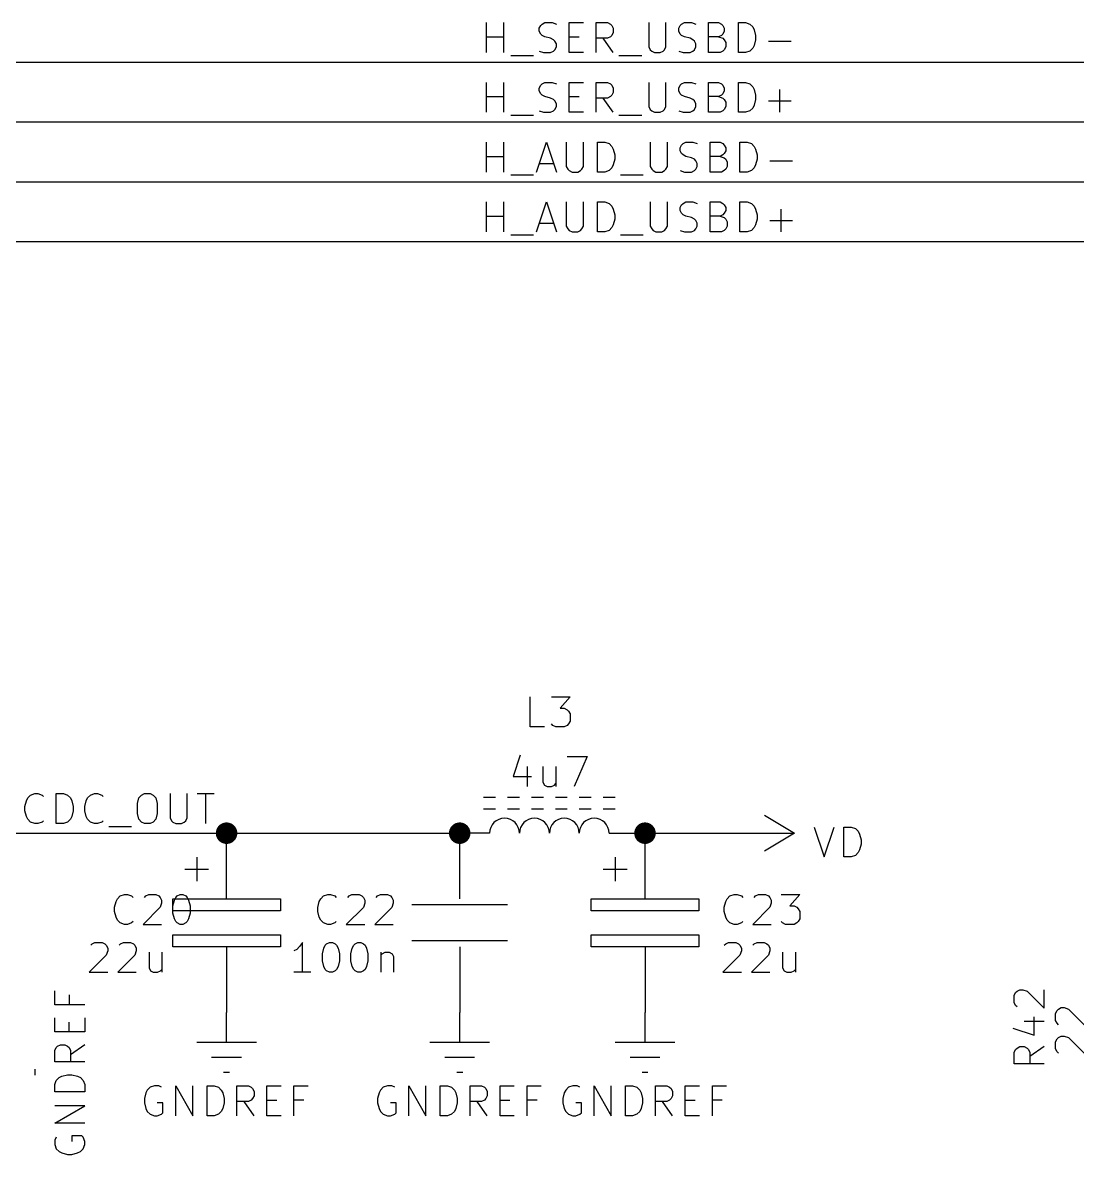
# Model space of a CAD drawing. Extents: x 0.4 to 16.1, y -11.3 to -0.4.
# Drawn here: x 6.569 to 8.333, y -5.827 to -3.934 of the extents above; entities that cross this region are included whole.
import ezdxf

# ---------------------------------------------------------------- set-up
doc = ezdxf.new("R2010")
doc.units = 0
doc.header["$MEASUREMENT"] = 0
for name, color, linetype in [('BLACK', 7, 'CONTINUOUS'), ('CYAN2', 4, 'CONTINUOUS'), ('GREEN2', 3, 'CONTINUOUS'), ('RED2', 1, 'CONTINUOUS')]:
    doc.layers.add(name, color=color, linetype=linetype)

msp = doc.modelspace()

# ---------------------------------------------------------------- linework, layer by layer
at = {"layer": 'BLACK', "linetype": 'CONTINUOUS'}
for p, q in [((7.34503, -3.98387), (7.34503, -3.93387)), ((7.3736, -3.98387), (7.3736, -3.93387)), ((7.4355, -3.93863), (7.43789, -3.93625)), ((7.43789, -3.93625), (7.44265, -3.93387)), ((7.44265, -3.93387), (7.45455, -3.93387)), ((7.45455, -3.93387), (7.4617, -3.93625)), ((7.48313, -3.98387), (7.48313, -3.93387)), ((7.48313, -3.93387), (7.50693, -3.93387)), ((7.52836, -3.98387), (7.52836, -3.93387)), ((7.52836, -3.93387), (7.54741, -3.93387)), ((7.54741, -3.93387), (7.55217, -3.93625)), ((7.55217, -3.93625), (7.55455, -3.93863)), ((7.61646, -3.93387), (7.61646, -3.97434)), ((7.64503, -3.97434), (7.64503, -3.93387)), ((7.66884, -3.93863), (7.67122, -3.93625)), ((7.67122, -3.93625), (7.67598, -3.93387)), ((7.67598, -3.93387), (7.68789, -3.93387)), ((7.68789, -3.93387), (7.69503, -3.93625)), ((7.71646, -3.98387), (7.71646, -3.93387)), ((7.71646, -3.93387), (7.73313, -3.93387)), ((7.73313, -3.93387), (7.73789, -3.93625)), ((7.73789, -3.93625), (7.74027, -3.93863)), ((7.76646, -3.98387), (7.76646, -3.93387)), ((7.76646, -3.93387), (7.77836, -3.93387)), ((7.77836, -3.93387), (7.7855, -3.93625)), ((7.7855, -3.93625), (7.79027, -3.94101)), ((7.43313, -3.94339), (7.4355, -3.93863)), ((7.43313, -3.94815), (7.43313, -3.94339)), ((7.4355, -3.95291), (7.43313, -3.94815)), ((7.43789, -3.9553), (7.4355, -3.95291)), ((7.44265, -3.95767), (7.43789, -3.9553)), ((7.55455, -3.9553), (7.55217, -3.95767)), ((7.55455, -3.93863), (7.55693, -3.94339)), ((7.55693, -3.95053), (7.55455, -3.9553)), ((7.55693, -3.94339), (7.55693, -3.95053)), ((7.66646, -3.94339), (7.66884, -3.93863)), ((7.66646, -3.94815), (7.66646, -3.94339)), ((7.66884, -3.95291), (7.66646, -3.94815)), ((7.67122, -3.9553), (7.66884, -3.95291)), ((7.67598, -3.95767), (7.67122, -3.9553)), ((7.73789, -3.9553), (7.73313, -3.95767)), ((7.74027, -3.95291), (7.73789, -3.9553)), ((7.74027, -3.93863), (7.74265, -3.94339)), ((7.74265, -3.94815), (7.74027, -3.95291)), ((7.74265, -3.94339), (7.74265, -3.94815)), ((7.79027, -3.94101), (7.79265, -3.94577)), ((7.79265, -3.94577), (7.79503, -3.9553)), ((7.79503, -3.9553), (7.79503, -3.96244)), ((7.34503, -3.95767), (7.3736, -3.95767)), ((7.45217, -3.96006), (7.44265, -3.95767)), ((7.45693, -3.96244), (7.45217, -3.96006)), ((7.45931, -3.96482), (7.45693, -3.96244)), ((7.4617, -3.96958), (7.45931, -3.96482)), ((7.45931, -3.9791), (7.4617, -3.97434)), ((7.4617, -3.97434), (7.4617, -3.96958)), ((7.48313, -3.95767), (7.49979, -3.95767)), ((7.54741, -3.96006), (7.52836, -3.96006)), ((7.55693, -3.98387), (7.54027, -3.96006)), ((7.55217, -3.95767), (7.54741, -3.96006)), ((7.61646, -3.97434), (7.61884, -3.9791)), ((7.64265, -3.9791), (7.64503, -3.97434)), ((7.6855, -3.96006), (7.67598, -3.95767)), ((7.69027, -3.96244), (7.6855, -3.96006)), ((7.69265, -3.96482), (7.69027, -3.96244)), ((7.69503, -3.96958), (7.69265, -3.96482)), ((7.69265, -3.9791), (7.69503, -3.97434)), ((7.69503, -3.97434), (7.69503, -3.96958)), ((7.73313, -3.95767), (7.71646, -3.95767)), ((7.73313, -3.95767), (7.74027, -3.96006)), ((7.74027, -3.96006), (7.74265, -3.96244)), ((7.74265, -3.96244), (7.74503, -3.9672)), ((7.74503, -3.97434), (7.74265, -3.9791)), ((7.74503, -3.9672), (7.74503, -3.97434)), ((7.79265, -3.97196), (7.79027, -3.97672)), ((7.79503, -3.96244), (7.79265, -3.97196)), ((7.81646, -3.96482), (7.85455, -3.96482)), ((7.3855, -3.98863), (7.4236, -3.98863)), ((7.43313, -3.98148), (7.44027, -3.98387)), ((7.44027, -3.98387), (7.45217, -3.98387)), ((7.45217, -3.98387), (7.45693, -3.98148)), ((7.45693, -3.98148), (7.45931, -3.9791)), ((7.50693, -3.98387), (7.48313, -3.98387)), ((7.56646, -3.98863), (7.60455, -3.98863)), ((7.61884, -3.9791), (7.62122, -3.98148)), ((7.62122, -3.98148), (7.62598, -3.98387)), ((7.62598, -3.98387), (7.6355, -3.98387)), ((7.6355, -3.98387), (7.64027, -3.98148)), ((7.64027, -3.98148), (7.64265, -3.9791)), ((7.66646, -3.98148), (7.6736, -3.98387)), ((7.6736, -3.98387), (7.6855, -3.98387)), ((7.6855, -3.98387), (7.69027, -3.98148)), ((7.69027, -3.98148), (7.69265, -3.9791)), ((7.7355, -3.98387), (7.71646, -3.98387)), ((7.74027, -3.98148), (7.7355, -3.98387)), ((7.74265, -3.9791), (7.74027, -3.98148)), ((7.77836, -3.98387), (7.76646, -3.98387)), ((7.7855, -3.98148), (7.77836, -3.98387)), ((7.79027, -3.97672), (7.7855, -3.98148)), ((7.34503, -4.08387), (7.34503, -4.03387)), ((7.3736, -4.08387), (7.3736, -4.03387)), ((7.43313, -4.04339), (7.4355, -4.03863)), ((7.43313, -4.04815), (7.43313, -4.04339)), ((7.4355, -4.05291), (7.43313, -4.04815)), ((7.4355, -4.03863), (7.43789, -4.03625)), ((7.43789, -4.03625), (7.44265, -4.03387)), ((7.44265, -4.03387), (7.45455, -4.03387)), ((7.45455, -4.03387), (7.4617, -4.03625)), ((7.48313, -4.08387), (7.48313, -4.03387)), ((7.48313, -4.03387), (7.50693, -4.03387)), ((7.52836, -4.08387), (7.52836, -4.03387)), ((7.52836, -4.03387), (7.54741, -4.03387)), ((7.54741, -4.03387), (7.55217, -4.03625)), ((7.55217, -4.03625), (7.55455, -4.03863)), ((7.55455, -4.03863), (7.55693, -4.04339)), ((7.55693, -4.05053), (7.55455, -4.0553)), ((7.55693, -4.04339), (7.55693, -4.05053)), ((7.61646, -4.03387), (7.61646, -4.07434)), ((7.64503, -4.07434), (7.64503, -4.03387)), ((7.66646, -4.04339), (7.66884, -4.03863)), ((7.66646, -4.04815), (7.66646, -4.04339)), ((7.66884, -4.05291), (7.66646, -4.04815)), ((7.66884, -4.03863), (7.67122, -4.03625)), ((7.67122, -4.03625), (7.67598, -4.03387)), ((7.67598, -4.03387), (7.68789, -4.03387)), ((7.68789, -4.03387), (7.69503, -4.03625)), ((7.71646, -4.08387), (7.71646, -4.03387)), ((7.71646, -4.03387), (7.73313, -4.03387)), ((7.73313, -4.03387), (7.73789, -4.03625)), ((7.73789, -4.03625), (7.74027, -4.03863)), ((7.74027, -4.03863), (7.74265, -4.04339)), ((7.74265, -4.04815), (7.74027, -4.05291)), ((7.74265, -4.04339), (7.74265, -4.04815)), ((7.76646, -4.08387), (7.76646, -4.03387)), ((7.76646, -4.03387), (7.77836, -4.03387)), ((7.77836, -4.03387), (7.7855, -4.03625)), ((7.7855, -4.03625), (7.79027, -4.04101)), ((7.79027, -4.04101), (7.79265, -4.04577)), ((7.79265, -4.04577), (7.79503, -4.0553)), ((7.8355, -4.08387), (7.8355, -4.04577)), ((7.34503, -4.05767), (7.3736, -4.05767)), ((7.43789, -4.0553), (7.4355, -4.05291)), ((7.44265, -4.05767), (7.43789, -4.0553)), ((7.45217, -4.06006), (7.44265, -4.05767)), ((7.45693, -4.06244), (7.45217, -4.06006)), ((7.45931, -4.06482), (7.45693, -4.06244)), ((7.4617, -4.06958), (7.45931, -4.06482)), ((7.4617, -4.07434), (7.4617, -4.06958)), ((7.48313, -4.05767), (7.49979, -4.05767)), ((7.54741, -4.06006), (7.52836, -4.06006)), ((7.55693, -4.08387), (7.54027, -4.06006)), ((7.55217, -4.05767), (7.54741, -4.06006)), ((7.55455, -4.0553), (7.55217, -4.05767)), ((7.67122, -4.0553), (7.66884, -4.05291)), ((7.67598, -4.05767), (7.67122, -4.0553)), ((7.6855, -4.06006), (7.67598, -4.05767)), ((7.69027, -4.06244), (7.6855, -4.06006)), ((7.69265, -4.06482), (7.69027, -4.06244)), ((7.69503, -4.06958), (7.69265, -4.06482)), ((7.69503, -4.07434), (7.69503, -4.06958)), ((7.73313, -4.05767), (7.71646, -4.05767)), ((7.73789, -4.0553), (7.73313, -4.05767)), ((7.73313, -4.05767), (7.74027, -4.06006)), ((7.74027, -4.05291), (7.73789, -4.0553)), ((7.74027, -4.06006), (7.74265, -4.06244)), ((7.74265, -4.06244), (7.74503, -4.0672)), ((7.74503, -4.0672), (7.74503, -4.07434)), ((7.79503, -4.06244), (7.79265, -4.07196)), ((7.79503, -4.0553), (7.79503, -4.06244)), ((7.81646, -4.06482), (7.85455, -4.06482)), ((7.3855, -4.08863), (7.4236, -4.08863)), ((7.43313, -4.08148), (7.44027, -4.08387)), ((7.44027, -4.08387), (7.45217, -4.08387)), ((7.45217, -4.08387), (7.45693, -4.08148)), ((7.45693, -4.08148), (7.45931, -4.0791)), ((7.45931, -4.0791), (7.4617, -4.07434)), ((7.50693, -4.08387), (7.48313, -4.08387)), ((7.56646, -4.08863), (7.60455, -4.08863)), ((7.61646, -4.07434), (7.61884, -4.0791)), ((7.61884, -4.0791), (7.62122, -4.08148)), ((7.62122, -4.08148), (7.62598, -4.08387)), ((7.62598, -4.08387), (7.6355, -4.08387)), ((7.6355, -4.08387), (7.64027, -4.08148)), ((7.64027, -4.08148), (7.64265, -4.0791)), ((7.64265, -4.0791), (7.64503, -4.07434)), ((7.66646, -4.08148), (7.6736, -4.08387)), ((7.6736, -4.08387), (7.6855, -4.08387)), ((7.6855, -4.08387), (7.69027, -4.08148)), ((7.69027, -4.08148), (7.69265, -4.0791)), ((7.69265, -4.0791), (7.69503, -4.07434)), ((7.7355, -4.08387), (7.71646, -4.08387)), ((7.74027, -4.08148), (7.7355, -4.08387)), ((7.74265, -4.0791), (7.74027, -4.08148)), ((7.74503, -4.07434), (7.74265, -4.0791)), ((7.77836, -4.08387), (7.76646, -4.08387)), ((7.7855, -4.08148), (7.77836, -4.08387)), ((7.79027, -4.07672), (7.7855, -4.08148)), ((7.79265, -4.07196), (7.79027, -4.07672)), ((7.34503, -4.18387), (7.34503, -4.13387)), ((7.3736, -4.18387), (7.3736, -4.13387)), ((7.42836, -4.18387), (7.44503, -4.13387)), ((7.44503, -4.13387), (7.4617, -4.18387)), ((7.47836, -4.13387), (7.47836, -4.17434)), ((7.50693, -4.17434), (7.50693, -4.13387)), ((7.53074, -4.18387), (7.53074, -4.13387)), ((7.53074, -4.13387), (7.54265, -4.13387)), ((7.54265, -4.13387), (7.54979, -4.13625)), ((7.54979, -4.13625), (7.55455, -4.14101)), ((7.55455, -4.14101), (7.55693, -4.14577)), ((7.55693, -4.14577), (7.55931, -4.1553)), ((7.61884, -4.13387), (7.61884, -4.17434)), ((7.64741, -4.17434), (7.64741, -4.13387)), ((7.66884, -4.14339), (7.67122, -4.13863)), ((7.66884, -4.14815), (7.66884, -4.14339)), ((7.67122, -4.13863), (7.6736, -4.13625)), ((7.6736, -4.13625), (7.67836, -4.13387)), ((7.67836, -4.13387), (7.69027, -4.13387)), ((7.69027, -4.13387), (7.69741, -4.13625)), ((7.71884, -4.18387), (7.71884, -4.13387)), ((7.71884, -4.13387), (7.7355, -4.13387)), ((7.7355, -4.13387), (7.74027, -4.13625)), ((7.74027, -4.13625), (7.74265, -4.13863)), ((7.74265, -4.13863), (7.74503, -4.14339)), ((7.74503, -4.14339), (7.74503, -4.14815)), ((7.76884, -4.18387), (7.76884, -4.13387)), ((7.76884, -4.13387), (7.78074, -4.13387)), ((7.78074, -4.13387), (7.78789, -4.13625)), ((7.78789, -4.13625), (7.79265, -4.14101)), ((7.79265, -4.14101), (7.79503, -4.14577)), ((7.79503, -4.14577), (7.79741, -4.1553)), ((7.34503, -4.15767), (7.3736, -4.15767)), ((7.55931, -4.16244), (7.55693, -4.17196)), ((7.55931, -4.1553), (7.55931, -4.16244)), ((7.67122, -4.15291), (7.66884, -4.14815)), ((7.6736, -4.1553), (7.67122, -4.15291)), ((7.67836, -4.15767), (7.6736, -4.1553)), ((7.68789, -4.16006), (7.67836, -4.15767)), ((7.69265, -4.16244), (7.68789, -4.16006)), ((7.69503, -4.16482), (7.69265, -4.16244)), ((7.69741, -4.16958), (7.69503, -4.16482)), ((7.7355, -4.15767), (7.71884, -4.15767)), ((7.74027, -4.1553), (7.7355, -4.15767)), ((7.7355, -4.15767), (7.74265, -4.16006)), ((7.74265, -4.15291), (7.74027, -4.1553)), ((7.74503, -4.14815), (7.74265, -4.15291)), ((7.74265, -4.16006), (7.74503, -4.16244)), ((7.74503, -4.16244), (7.74741, -4.1672)), ((7.79741, -4.16244), (7.79503, -4.17196)), ((7.79741, -4.1553), (7.79741, -4.16244)), ((7.81884, -4.16482), (7.85693, -4.16482)), ((7.43313, -4.16958), (7.45693, -4.16958)), ((7.47836, -4.17434), (7.48074, -4.1791)), ((7.48074, -4.1791), (7.48313, -4.18148)), ((7.48313, -4.18148), (7.48789, -4.18387)), ((7.48789, -4.18387), (7.49741, -4.18387)), ((7.49741, -4.18387), (7.50217, -4.18148)), ((7.50217, -4.18148), (7.50455, -4.1791)), ((7.50455, -4.1791), (7.50693, -4.17434)), ((7.54265, -4.18387), (7.53074, -4.18387)), ((7.54979, -4.18148), (7.54265, -4.18387)), ((7.55455, -4.17672), (7.54979, -4.18148)), ((7.55693, -4.17196), (7.55455, -4.17672)), ((7.61884, -4.17434), (7.62122, -4.1791)), ((7.62122, -4.1791), (7.6236, -4.18148)), ((7.6236, -4.18148), (7.62836, -4.18387)), ((7.62836, -4.18387), (7.63789, -4.18387)), ((7.63789, -4.18387), (7.64265, -4.18148)), ((7.64265, -4.18148), (7.64503, -4.1791)), ((7.64503, -4.1791), (7.64741, -4.17434)), ((7.66884, -4.18148), (7.67598, -4.18387)), ((7.67598, -4.18387), (7.68789, -4.18387)), ((7.68789, -4.18387), (7.69265, -4.18148)), ((7.69265, -4.18148), (7.69503, -4.1791)), ((7.69503, -4.1791), (7.69741, -4.17434)), ((7.69741, -4.17434), (7.69741, -4.16958)), ((7.73789, -4.18387), (7.71884, -4.18387)), ((7.74265, -4.18148), (7.73789, -4.18387)), ((7.74503, -4.1791), (7.74265, -4.18148)), ((7.74741, -4.17434), (7.74503, -4.1791)), ((7.74741, -4.1672), (7.74741, -4.17434)), ((7.78074, -4.18387), (7.76884, -4.18387)), ((7.78789, -4.18148), (7.78074, -4.18387)), ((7.79265, -4.17672), (7.78789, -4.18148)), ((7.79503, -4.17196), (7.79265, -4.17672)), ((7.3855, -4.18863), (7.4236, -4.18863)), ((7.56884, -4.18863), (7.60693, -4.18863)), ((7.34503, -4.28387), (7.34503, -4.23387)), ((7.3736, -4.28387), (7.3736, -4.23387)), ((7.42836, -4.28387), (7.44503, -4.23387)), ((7.44503, -4.23387), (7.4617, -4.28387)), ((7.47836, -4.23387), (7.47836, -4.27434)), ((7.50693, -4.27434), (7.50693, -4.23387)), ((7.53074, -4.28387), (7.53074, -4.23387)), ((7.53074, -4.23387), (7.54265, -4.23387)), ((7.54265, -4.23387), (7.54979, -4.23625)), ((7.54979, -4.23625), (7.55455, -4.24101)), ((7.55455, -4.24101), (7.55693, -4.24577)), ((7.61884, -4.23387), (7.61884, -4.27434)), ((7.64741, -4.27434), (7.64741, -4.23387)), ((7.66884, -4.24339), (7.67122, -4.23863)), ((7.67122, -4.23863), (7.6736, -4.23625)), ((7.6736, -4.23625), (7.67836, -4.23387)), ((7.67836, -4.23387), (7.69027, -4.23387)), ((7.69027, -4.23387), (7.69741, -4.23625)), ((7.71884, -4.28387), (7.71884, -4.23387)), ((7.71884, -4.23387), (7.7355, -4.23387)), ((7.7355, -4.23387), (7.74027, -4.23625)), ((7.74027, -4.23625), (7.74265, -4.23863)), ((7.74265, -4.23863), (7.74503, -4.24339)), ((7.76884, -4.28387), (7.76884, -4.23387)), ((7.76884, -4.23387), (7.78074, -4.23387)), ((7.78074, -4.23387), (7.78789, -4.23625)), ((7.78789, -4.23625), (7.79265, -4.24101)), ((7.79265, -4.24101), (7.79503, -4.24577)), ((7.34503, -4.25767), (7.3736, -4.25767)), ((7.55693, -4.24577), (7.55931, -4.2553)), ((7.55931, -4.2553), (7.55931, -4.26244)), ((7.66884, -4.24815), (7.66884, -4.24339)), ((7.67122, -4.25291), (7.66884, -4.24815)), ((7.6736, -4.2553), (7.67122, -4.25291)), ((7.67836, -4.25767), (7.6736, -4.2553)), ((7.68789, -4.26006), (7.67836, -4.25767)), ((7.69265, -4.26244), (7.68789, -4.26006)), ((7.7355, -4.25767), (7.71884, -4.25767)), ((7.74027, -4.2553), (7.7355, -4.25767)), ((7.7355, -4.25767), (7.74265, -4.26006)), ((7.74265, -4.25291), (7.74027, -4.2553)), ((7.74503, -4.24815), (7.74265, -4.25291)), ((7.74265, -4.26006), (7.74503, -4.26244)), ((7.74503, -4.24339), (7.74503, -4.24815)), ((7.79503, -4.24577), (7.79741, -4.2553)), ((7.79741, -4.2553), (7.79741, -4.26244)), ((7.83789, -4.28387), (7.83789, -4.24577)), ((7.43313, -4.26958), (7.45693, -4.26958)), ((7.47836, -4.27434), (7.48074, -4.2791)), ((7.48074, -4.2791), (7.48313, -4.28148)), ((7.50217, -4.28148), (7.50455, -4.2791)), ((7.50455, -4.2791), (7.50693, -4.27434)), ((7.55455, -4.27672), (7.54979, -4.28148)), ((7.55693, -4.27196), (7.55455, -4.27672)), ((7.55931, -4.26244), (7.55693, -4.27196)), ((7.61884, -4.27434), (7.62122, -4.2791)), ((7.62122, -4.2791), (7.6236, -4.28148)), ((7.64265, -4.28148), (7.64503, -4.2791)), ((7.64503, -4.2791), (7.64741, -4.27434)), ((7.69503, -4.26482), (7.69265, -4.26244)), ((7.69265, -4.28148), (7.69503, -4.2791)), ((7.69741, -4.26958), (7.69503, -4.26482)), ((7.69503, -4.2791), (7.69741, -4.27434)), ((7.69741, -4.27434), (7.69741, -4.26958)), ((7.74503, -4.2791), (7.74265, -4.28148)), ((7.74503, -4.26244), (7.74741, -4.2672)), ((7.74741, -4.27434), (7.74503, -4.2791)), ((7.74741, -4.2672), (7.74741, -4.27434)), ((7.79265, -4.27672), (7.78789, -4.28148)), ((7.79503, -4.27196), (7.79265, -4.27672)), ((7.79741, -4.26244), (7.79503, -4.27196)), ((7.81884, -4.26482), (7.85693, -4.26482)), ((7.3855, -4.28863), (7.4236, -4.28863)), ((7.48313, -4.28148), (7.48789, -4.28387)), ((7.48789, -4.28387), (7.49741, -4.28387)), ((7.49741, -4.28387), (7.50217, -4.28148)), ((7.54265, -4.28387), (7.53074, -4.28387)), ((7.54979, -4.28148), (7.54265, -4.28387)), ((7.56884, -4.28863), (7.60693, -4.28863)), ((7.6236, -4.28148), (7.62836, -4.28387)), ((7.62836, -4.28387), (7.63789, -4.28387)), ((7.63789, -4.28387), (7.64265, -4.28148)), ((7.66884, -4.28148), (7.67598, -4.28387)), ((7.67598, -4.28387), (7.68789, -4.28387)), ((7.68789, -4.28387), (7.69265, -4.28148)), ((7.73789, -4.28387), (7.71884, -4.28387)), ((7.74265, -4.28148), (7.73789, -4.28387)), ((7.78074, -4.28387), (7.76884, -4.28387)), ((7.78789, -4.28148), (7.78074, -4.28387)), ((6.58217, -5.22625), (6.58931, -5.22387)), ((6.58931, -5.22387), (6.59407, -5.22387)), ((6.59407, -5.22387), (6.60122, -5.22625)), ((6.62503, -5.27387), (6.62503, -5.22387)), ((6.62503, -5.22387), (6.63693, -5.22387)), ((6.63693, -5.22387), (6.64407, -5.22625)), ((6.68217, -5.22625), (6.68931, -5.22387)), ((6.68931, -5.22387), (6.69407, -5.22387)), ((6.69407, -5.22387), (6.70122, -5.22625)), ((6.76789, -5.22625), (6.77265, -5.22387)), ((6.77265, -5.22387), (6.78217, -5.22387)), ((6.78217, -5.22387), (6.78693, -5.22625)), ((6.8155, -5.22387), (6.8155, -5.26434)), ((6.84407, -5.26434), (6.84407, -5.22387)), ((6.86074, -5.22387), (6.88931, -5.22387)), ((6.87503, -5.27387), (6.87503, -5.22387)), ((6.57265, -5.2453), (6.57503, -5.23577)), ((6.57503, -5.23577), (6.57741, -5.23101)), ((6.57741, -5.23101), (6.58217, -5.22625)), ((6.60122, -5.22625), (6.6036, -5.22863)), ((6.64407, -5.22625), (6.64884, -5.23101)), ((6.64884, -5.23101), (6.65122, -5.23577)), ((6.65122, -5.23577), (6.6536, -5.2453)), ((6.67265, -5.2453), (6.67503, -5.23577)), ((6.67503, -5.23577), (6.67741, -5.23101)), ((6.67741, -5.23101), (6.68217, -5.22625)), ((6.70122, -5.22625), (6.7036, -5.22863)), ((6.76074, -5.24053), (6.76313, -5.23101)), ((6.76074, -5.2572), (6.76074, -5.24053)), ((6.76313, -5.23101), (6.76789, -5.22625)), ((6.78693, -5.22625), (6.7917, -5.23101)), ((6.7917, -5.23101), (6.79407, -5.24053)), ((6.79407, -5.24053), (6.79407, -5.2572)), ((6.57265, -5.25244), (6.57265, -5.2453)), ((6.57503, -5.26196), (6.57265, -5.25244)), ((6.57741, -5.26672), (6.57503, -5.26196)), ((6.65122, -5.26196), (6.64884, -5.26672)), ((6.6536, -5.25244), (6.65122, -5.26196)), ((6.6536, -5.2453), (6.6536, -5.25244)), ((6.67265, -5.25244), (6.67265, -5.2453)), ((6.67503, -5.26196), (6.67265, -5.25244)), ((6.67741, -5.26672), (6.67503, -5.26196)), ((6.76313, -5.26672), (6.76074, -5.2572)), ((6.79407, -5.2572), (6.7917, -5.26672)), ((6.58217, -5.27148), (6.57741, -5.26672)), ((6.58931, -5.27387), (6.58217, -5.27148)), ((6.59407, -5.27387), (6.58931, -5.27387)), ((6.60122, -5.27148), (6.59407, -5.27387)), ((6.6036, -5.2691), (6.60122, -5.27148)), ((6.63693, -5.27387), (6.62503, -5.27387)), ((6.64407, -5.27148), (6.63693, -5.27387)), ((6.64884, -5.26672), (6.64407, -5.27148)), ((6.68217, -5.27148), (6.67741, -5.26672)), ((6.68931, -5.27387), (6.68217, -5.27148)), ((6.69407, -5.27387), (6.68931, -5.27387)), ((6.70122, -5.27148), (6.69407, -5.27387)), ((6.7036, -5.2691), (6.70122, -5.27148)), ((6.71313, -5.27863), (6.75122, -5.27863)), ((6.76789, -5.27148), (6.76313, -5.26672)), ((6.77265, -5.27387), (6.76789, -5.27148)), ((6.78217, -5.27387), (6.77265, -5.27387)), ((6.78693, -5.27148), (6.78217, -5.27387)), ((6.7917, -5.26672), (6.78693, -5.27148)), ((6.8155, -5.26434), (6.81789, -5.2691)), ((6.81789, -5.2691), (6.82027, -5.27148)), ((6.82027, -5.27148), (6.82503, -5.27387)), ((6.82503, -5.27387), (6.83455, -5.27387)), ((6.83455, -5.27387), (6.83931, -5.27148)), ((6.83931, -5.27148), (6.8417, -5.2691)), ((6.8417, -5.2691), (6.84407, -5.26434))]:
    msp.add_line(p, q, dxfattribs=at)
at = {"layer": 'CYAN2', "linetype": 'CONTINUOUS'}
for p, q in [((7.41785, -5.11196), (7.41785, -5.06196)), ((7.45357, -5.06196), (7.48452, -5.06196)), ((7.48452, -5.06196), (7.46785, -5.081)), ((7.46785, -5.081), (7.475, -5.081)), ((7.475, -5.081), (7.47976, -5.08339)), ((7.47976, -5.08339), (7.48214, -5.08576)), ((7.48214, -5.08576), (7.48452, -5.09053)), ((7.48452, -5.09053), (7.48452, -5.10243)), ((7.44167, -5.11196), (7.41785, -5.11196)), ((7.45595, -5.10957), (7.45357, -5.10719)), ((7.46071, -5.11196), (7.45595, -5.10957)), ((7.475, -5.11196), (7.46071, -5.11196)), ((7.47976, -5.10957), (7.475, -5.11196)), ((7.48214, -5.10719), (7.47976, -5.10957)), ((7.48452, -5.10243), (7.48214, -5.10719)), ((7.40119, -5.15945), (7.38928, -5.19517)), ((7.47976, -5.16183), (7.51309, -5.16183)), ((7.51309, -5.16183), (7.49166, -5.21183)), ((7.41309, -5.1785), (7.41309, -5.21183)), ((7.43928, -5.1785), (7.43928, -5.20469)), ((7.46071, -5.1785), (7.46071, -5.21183)), ((7.38928, -5.19517), (7.42023, -5.19517)), ((7.43928, -5.20469), (7.44166, -5.20945)), ((7.45833, -5.20945), (7.46071, -5.20707)), ((7.44166, -5.20945), (7.44642, -5.21183)), ((7.44642, -5.21183), (7.45357, -5.21183)), ((7.45357, -5.21183), (7.45833, -5.20945)), ((7.89289, -5.27969), (7.90956, -5.32969)), ((7.90956, -5.32969), (7.92622, -5.27969)), ((7.94289, -5.32969), (7.94289, -5.27969)), ((7.94289, -5.27969), (7.95479, -5.27969)), ((7.95479, -5.27969), (7.96193, -5.28207)), ((7.96193, -5.28207), (7.9667, -5.28683)), ((7.9667, -5.28683), (7.96908, -5.2916)), ((7.96908, -5.2916), (7.97146, -5.30112)), ((7.97146, -5.30112), (7.97146, -5.30826)), ((7.96908, -5.31779), (7.9667, -5.32255)), ((7.97146, -5.30826), (7.96908, -5.31779)), ((7.95479, -5.32969), (7.94289, -5.32969)), ((7.96193, -5.32731), (7.95479, -5.32969)), ((7.9667, -5.32255), (7.96193, -5.32731)), ((6.72741, -5.39976), (6.73217, -5.395)), ((6.73217, -5.395), (6.73931, -5.39261)), ((6.73931, -5.39261), (6.74407, -5.39261)), ((6.74407, -5.39261), (6.75122, -5.395)), ((6.75122, -5.395), (6.7536, -5.39737)), ((6.77265, -5.39737), (6.77503, -5.395)), ((6.77503, -5.395), (6.77979, -5.39261)), ((6.77979, -5.39261), (6.79169, -5.39261)), ((6.79169, -5.39261), (6.79646, -5.395)), ((6.79646, -5.395), (6.79884, -5.39737)), ((6.82503, -5.39737), (6.82741, -5.395)), ((6.82741, -5.395), (6.83217, -5.39261)), ((6.83217, -5.39261), (6.83693, -5.39261)), ((6.83693, -5.39261), (6.84169, -5.395)), ((6.84169, -5.395), (6.84407, -5.39737)), ((7.06741, -5.39976), (7.07217, -5.395)), ((7.07217, -5.395), (7.07931, -5.39262)), ((7.07931, -5.39262), (7.08407, -5.39262)), ((7.08407, -5.39262), (7.09122, -5.395)), ((7.09122, -5.395), (7.0936, -5.39738)), ((7.11265, -5.39738), (7.11503, -5.395)), ((7.11503, -5.395), (7.11979, -5.39262)), ((7.11979, -5.39262), (7.13169, -5.39262)), ((7.13169, -5.39262), (7.13646, -5.395)), ((7.13646, -5.395), (7.13884, -5.39738)), ((7.16027, -5.39738), (7.16265, -5.395)), ((7.16265, -5.395), (7.16741, -5.39262)), ((7.16741, -5.39262), (7.17931, -5.39262)), ((7.17931, -5.39262), (7.18407, -5.395)), ((7.18407, -5.395), (7.18646, -5.39738)), ((7.74741, -5.39976), (7.75217, -5.395)), ((7.75217, -5.395), (7.75931, -5.39261)), ((7.75931, -5.39261), (7.76407, -5.39261)), ((7.76407, -5.39261), (7.77122, -5.395)), ((7.77122, -5.395), (7.7736, -5.39737)), ((7.79265, -5.39737), (7.79503, -5.395)), ((7.79503, -5.395), (7.79979, -5.39261)), ((7.79979, -5.39261), (7.81169, -5.39261)), ((7.81169, -5.39261), (7.81646, -5.395)), ((7.81646, -5.395), (7.81884, -5.39737)), ((7.83789, -5.39261), (7.86884, -5.39261)), ((7.86884, -5.39261), (7.85217, -5.41166)), ((6.72265, -5.41404), (6.72503, -5.40452)), ((6.72265, -5.42119), (6.72265, -5.41404)), ((6.72503, -5.40452), (6.72741, -5.39976)), ((6.79884, -5.41404), (6.77027, -5.44261)), ((6.79884, -5.39737), (6.80122, -5.40214)), ((6.80122, -5.4069), (6.79884, -5.41404)), ((6.80122, -5.40214), (6.80122, -5.4069)), ((6.82027, -5.41166), (6.82265, -5.40214)), ((6.82027, -5.42357), (6.82027, -5.41166)), ((6.82265, -5.40214), (6.82503, -5.39737)), ((6.84407, -5.39737), (6.84646, -5.40214)), ((6.84646, -5.40214), (6.84884, -5.41166)), ((6.84884, -5.41166), (6.84884, -5.42357)), ((7.06265, -5.41405), (7.06503, -5.40452)), ((7.06265, -5.42119), (7.06265, -5.41405)), ((7.06503, -5.40452), (7.06741, -5.39976)), ((7.13884, -5.41405), (7.11027, -5.44262)), ((7.13884, -5.39738), (7.14122, -5.40214)), ((7.14122, -5.4069), (7.13884, -5.41405)), ((7.14122, -5.40214), (7.14122, -5.4069)), ((7.18646, -5.41405), (7.15789, -5.44262)), ((7.18646, -5.39738), (7.18884, -5.40214)), ((7.18884, -5.4069), (7.18646, -5.41405)), ((7.18884, -5.40214), (7.18884, -5.4069)), ((7.74265, -5.41404), (7.74503, -5.40452)), ((7.74265, -5.42119), (7.74265, -5.41404)), ((7.74503, -5.40452), (7.74741, -5.39976)), ((7.81884, -5.41404), (7.79027, -5.44261)), ((7.81884, -5.39737), (7.82122, -5.40214)), ((7.82122, -5.4069), (7.81884, -5.41404)), ((7.82122, -5.40214), (7.82122, -5.4069)), ((7.85217, -5.41166), (7.85931, -5.41166)), ((7.85931, -5.41166), (7.86407, -5.41404)), ((7.86407, -5.41404), (7.86646, -5.41642)), ((6.72503, -5.43071), (6.72265, -5.42119)), ((6.72741, -5.43547), (6.72503, -5.43071)), ((6.82265, -5.43309), (6.82027, -5.42357)), ((6.82503, -5.43785), (6.82265, -5.43309)), ((6.84646, -5.43309), (6.84407, -5.43785)), ((6.84884, -5.42357), (6.84646, -5.43309)), ((7.06503, -5.43071), (7.06265, -5.42119)), ((7.06741, -5.43547), (7.06503, -5.43071)), ((7.74503, -5.43071), (7.74265, -5.42119)), ((7.74741, -5.43547), (7.74503, -5.43071)), ((7.86646, -5.41642), (7.86884, -5.42119)), ((7.86884, -5.43309), (7.86646, -5.43785)), ((7.86884, -5.42119), (7.86884, -5.43309)), ((6.73217, -5.44023), (6.72741, -5.43547)), ((6.73931, -5.44261), (6.73217, -5.44023)), ((6.74407, -5.44261), (6.73931, -5.44261)), ((6.75122, -5.44023), (6.74407, -5.44261)), ((6.7536, -5.43785), (6.75122, -5.44023)), ((6.77027, -5.44261), (6.80122, -5.44261)), ((6.82741, -5.44023), (6.82503, -5.43785)), ((6.83217, -5.44261), (6.82741, -5.44023)), ((6.83693, -5.44261), (6.83217, -5.44261)), ((6.84169, -5.44023), (6.83693, -5.44261)), ((6.84407, -5.43785), (6.84169, -5.44023)), ((7.07217, -5.44024), (7.06741, -5.43547)), ((7.07931, -5.44262), (7.07217, -5.44024)), ((7.08407, -5.44262), (7.07931, -5.44262)), ((7.09122, -5.44024), (7.08407, -5.44262)), ((7.0936, -5.43785), (7.09122, -5.44024)), ((7.11027, -5.44262), (7.14122, -5.44262)), ((7.15789, -5.44262), (7.18884, -5.44262)), ((7.75217, -5.44023), (7.74741, -5.43547)), ((7.75931, -5.44261), (7.75217, -5.44023)), ((7.76407, -5.44261), (7.75931, -5.44261)), ((7.77122, -5.44023), (7.76407, -5.44261)), ((7.7736, -5.43785), (7.77122, -5.44023)), ((7.79027, -5.44261), (7.82122, -5.44261)), ((7.84027, -5.44023), (7.83789, -5.43785)), ((7.84503, -5.44261), (7.84027, -5.44023)), ((7.85931, -5.44261), (7.84503, -5.44261)), ((7.86407, -5.44023), (7.85931, -5.44261)), ((7.86646, -5.43785), (7.86407, -5.44023)), ((6.68265, -5.47737), (6.68503, -5.475)), ((6.68503, -5.475), (6.68979, -5.47261)), ((6.68979, -5.47261), (6.70169, -5.47261)), ((6.70169, -5.47261), (6.70646, -5.475)), ((6.70646, -5.475), (6.70883, -5.47737)), ((6.70883, -5.47737), (6.71122, -5.48214)), ((6.71122, -5.4869), (6.70883, -5.49404)), ((6.71122, -5.48214), (6.71122, -5.4869)), ((6.73026, -5.47737), (6.73265, -5.475)), ((6.73265, -5.475), (6.73741, -5.47261)), ((6.73741, -5.47261), (6.74931, -5.47261)), ((6.74931, -5.47261), (6.75407, -5.475)), ((6.75407, -5.475), (6.75646, -5.47737)), ((6.75646, -5.47737), (6.75883, -5.48214)), ((6.75883, -5.4869), (6.75646, -5.49404)), ((6.75883, -5.48214), (6.75883, -5.4869)), ((6.78026, -5.48928), (6.78026, -5.51547)), ((6.80169, -5.48928), (6.80169, -5.52261)), ((7.02741, -5.48452), (7.02265, -5.4869)), ((7.03217, -5.47976), (7.02741, -5.48452)), ((7.03693, -5.47262), (7.03217, -5.47976)), ((7.03693, -5.52262), (7.03693, -5.47262)), ((7.07027, -5.49167), (7.07265, -5.48214)), ((7.07265, -5.48214), (7.07503, -5.47738)), ((7.07503, -5.47738), (7.07741, -5.475)), ((7.07741, -5.475), (7.08217, -5.47262)), ((7.08217, -5.47262), (7.08693, -5.47262)), ((7.08693, -5.47262), (7.0917, -5.475)), ((7.0917, -5.475), (7.09407, -5.47738)), ((7.09407, -5.47738), (7.09646, -5.48214)), ((7.09646, -5.48214), (7.09884, -5.49167)), ((7.11789, -5.49167), (7.12027, -5.48214)), ((7.12027, -5.48214), (7.12265, -5.47738)), ((7.12265, -5.47738), (7.12503, -5.475)), ((7.12503, -5.475), (7.12979, -5.47262)), ((7.12979, -5.47262), (7.13455, -5.47262)), ((7.13455, -5.47262), (7.13931, -5.475)), ((7.13931, -5.475), (7.1417, -5.47738)), ((7.1417, -5.47738), (7.14407, -5.48214)), ((7.14407, -5.48214), (7.14646, -5.49167)), ((7.16789, -5.48928), (7.16789, -5.52262)), ((7.17027, -5.49167), (7.17503, -5.48928)), ((7.17503, -5.48928), (7.18217, -5.48928)), ((7.18217, -5.48928), (7.18693, -5.49167)), ((7.74265, -5.47737), (7.74503, -5.475)), ((7.74503, -5.475), (7.74979, -5.47261)), ((7.74979, -5.47261), (7.76169, -5.47261)), ((7.76169, -5.47261), (7.76646, -5.475)), ((7.76646, -5.475), (7.76883, -5.47737)), ((7.76883, -5.47737), (7.77122, -5.48214)), ((7.77122, -5.4869), (7.76883, -5.49404)), ((7.77122, -5.48214), (7.77122, -5.4869)), ((7.79026, -5.47737), (7.79265, -5.475)), ((7.79265, -5.475), (7.79741, -5.47261)), ((7.79741, -5.47261), (7.80931, -5.47261)), ((7.80931, -5.47261), (7.81407, -5.475)), ((7.81407, -5.475), (7.81646, -5.47737)), ((7.81646, -5.47737), (7.81883, -5.48214)), ((7.81883, -5.4869), (7.81646, -5.49404)), ((7.81883, -5.48214), (7.81883, -5.4869)), ((7.84026, -5.48928), (7.84026, -5.51547)), ((7.86169, -5.48928), (7.86169, -5.52261)), ((6.70883, -5.49404), (6.68026, -5.52261)), ((6.75646, -5.49404), (6.72789, -5.52261)), ((7.07027, -5.50357), (7.07027, -5.49167)), ((7.07265, -5.51309), (7.07027, -5.50357)), ((7.09884, -5.50357), (7.09646, -5.51309)), ((7.09884, -5.49167), (7.09884, -5.50357)), ((7.11789, -5.50357), (7.11789, -5.49167)), ((7.12027, -5.51309), (7.11789, -5.50357)), ((7.14646, -5.50357), (7.14407, -5.51309)), ((7.14646, -5.49167), (7.14646, -5.50357)), ((7.16789, -5.49405), (7.17027, -5.49167)), ((7.18693, -5.49167), (7.18931, -5.49643)), ((7.18931, -5.49643), (7.18931, -5.52262)), ((7.76883, -5.49404), (7.74026, -5.52261)), ((7.81646, -5.49404), (7.78789, -5.52261)), ((6.68026, -5.52261), (6.71122, -5.52261)), ((6.72789, -5.52261), (6.75883, -5.52261)), ((6.78026, -5.51547), (6.78265, -5.52023)), ((6.78265, -5.52023), (6.78741, -5.52261)), ((6.78741, -5.52261), (6.79455, -5.52261)), ((6.79455, -5.52261), (6.79931, -5.52023)), ((6.79931, -5.52023), (6.80169, -5.51785)), ((7.05122, -5.52262), (7.02265, -5.52262)), ((7.07503, -5.51785), (7.07265, -5.51309)), ((7.07741, -5.52024), (7.07503, -5.51785)), ((7.08217, -5.52262), (7.07741, -5.52024)), ((7.08693, -5.52262), (7.08217, -5.52262)), ((7.0917, -5.52024), (7.08693, -5.52262)), ((7.09407, -5.51785), (7.0917, -5.52024)), ((7.09646, -5.51309), (7.09407, -5.51785)), ((7.12265, -5.51785), (7.12027, -5.51309)), ((7.12503, -5.52024), (7.12265, -5.51785)), ((7.12979, -5.52262), (7.12503, -5.52024)), ((7.13455, -5.52262), (7.12979, -5.52262)), ((7.13931, -5.52024), (7.13455, -5.52262)), ((7.1417, -5.51785), (7.13931, -5.52024)), ((7.14407, -5.51309), (7.1417, -5.51785)), ((7.74026, -5.52261), (7.77122, -5.52261)), ((7.78789, -5.52261), (7.81883, -5.52261)), ((7.84026, -5.51547), (7.84265, -5.52023)), ((7.84265, -5.52023), (7.84741, -5.52261)), ((7.84741, -5.52261), (7.85455, -5.52261)), ((7.85455, -5.52261), (7.85931, -5.52023)), ((7.85931, -5.52023), (7.86169, -5.51785)), ((6.62261, -5.57735), (6.62261, -5.55354)), ((6.64642, -5.56068), (6.64642, -5.57735)), ((8.22762, -5.56143), (8.23, -5.55667)), ((8.22762, -5.57333), (8.22762, -5.56143)), ((8.23, -5.55667), (8.23238, -5.55428)), ((8.23238, -5.55428), (8.23714, -5.5519)), ((8.23714, -5.5519), (8.2419, -5.5519)), ((8.2419, -5.5519), (8.24905, -5.55428)), ((8.24905, -5.55428), (8.27762, -5.58285)), ((8.27762, -5.58285), (8.27762, -5.5519)), ((6.67261, -5.57735), (6.62261, -5.57735)), ((8.23, -5.57809), (8.22762, -5.57333)), ((8.23238, -5.58047), (8.23, -5.57809)), ((8.29922, -5.58667), (8.30159, -5.58428)), ((8.30159, -5.58428), (8.30636, -5.5819)), ((8.30636, -5.5819), (8.31112, -5.5819)), ((8.31112, -5.5819), (8.31826, -5.58428)), ((8.31826, -5.58428), (8.34683, -5.61285)), ((6.62261, -5.62258), (6.62261, -5.59878)), ((6.67261, -5.59878), (6.67261, -5.62258)), ((8.24428, -5.60428), (8.27762, -5.60428)), ((8.26095, -5.62809), (8.26095, -5.59714)), ((8.29683, -5.59143), (8.29922, -5.58667)), ((8.29683, -5.60333), (8.29683, -5.59143)), ((8.29922, -5.60809), (8.29683, -5.60333)), ((6.67261, -5.62258), (6.62261, -5.62258)), ((6.64642, -5.62258), (6.64642, -5.60592)), ((8.22524, -5.61619), (8.26095, -5.62809)), ((8.30159, -5.61047), (8.29922, -5.60809)), ((8.29683, -5.63905), (8.29922, -5.63428)), ((8.29683, -5.65095), (8.29683, -5.63905)), ((8.29922, -5.63428), (8.30159, -5.6319)), ((8.30159, -5.6319), (8.30636, -5.62952)), ((8.30636, -5.62952), (8.31112, -5.62952)), ((8.31112, -5.62952), (8.31826, -5.6319)), ((8.31826, -5.6319), (8.34683, -5.66047)), ((6.62261, -5.65354), (6.625, -5.64878)), ((6.62261, -5.67258), (6.62261, -5.65354)), ((6.625, -5.64878), (6.62737, -5.64639)), ((6.62737, -5.64639), (6.63214, -5.64401)), ((6.63214, -5.64401), (6.63928, -5.64401)), ((6.63928, -5.64401), (6.64404, -5.64639)), ((6.64404, -5.64639), (6.64642, -5.64878)), ((6.64642, -5.64878), (6.6488, -5.65354)), ((6.67261, -5.64401), (6.6488, -5.66068)), ((6.6488, -5.65354), (6.6488, -5.67258)), ((8.22762, -5.65667), (8.23, -5.6519)), ((8.22762, -5.67571), (8.22762, -5.65667)), ((8.23, -5.6519), (8.23238, -5.64952)), ((8.23238, -5.64952), (8.23714, -5.64714)), ((8.23714, -5.64714), (8.24428, -5.64714)), ((8.24428, -5.64714), (8.24905, -5.64952)), ((8.24905, -5.64952), (8.25143, -5.6519)), ((8.25143, -5.6519), (8.25381, -5.65667)), ((8.27762, -5.64714), (8.25381, -5.66381)), ((8.25381, -5.65667), (8.25381, -5.67571)), ((8.29922, -5.65571), (8.29683, -5.65095)), ((8.30159, -5.65809), (8.29922, -5.65571)), ((6.67261, -5.67258), (6.62261, -5.67258)), ((8.27762, -5.67571), (8.22762, -5.67571)), ((6.625, -5.70354), (6.62976, -5.69878)), ((6.62976, -5.69878), (6.63452, -5.69639)), ((6.63452, -5.69639), (6.64404, -5.69401)), ((6.64404, -5.69401), (6.65119, -5.69401)), ((6.65119, -5.69401), (6.66071, -5.69639)), ((6.66071, -5.69639), (6.66547, -5.69878)), ((6.66547, -5.69878), (6.67023, -5.70354)), ((6.62261, -5.71068), (6.625, -5.70354)), ((6.62261, -5.72258), (6.62261, -5.71068)), ((6.67023, -5.70354), (6.67261, -5.71068)), ((6.67261, -5.71068), (6.67261, -5.72258)), ((6.78217, -5.715), (6.77741, -5.71976)), ((6.78931, -5.71261), (6.78217, -5.715)), ((6.79646, -5.71261), (6.78931, -5.71261)), ((6.80122, -5.715), (6.79646, -5.71261)), ((6.82503, -5.76261), (6.82503, -5.71261)), ((6.82503, -5.71261), (6.8536, -5.76261)), ((6.8536, -5.76261), (6.8536, -5.71261)), ((6.87741, -5.76261), (6.87741, -5.71261)), ((6.87741, -5.71261), (6.88931, -5.71261)), ((6.88931, -5.71261), (6.89646, -5.715)), ((6.89646, -5.715), (6.90122, -5.71976)), ((6.92741, -5.76261), (6.92741, -5.71261)), ((6.92741, -5.71261), (6.94646, -5.71261)), ((6.94646, -5.71261), (6.95122, -5.715)), ((6.95122, -5.715), (6.9536, -5.71737)), ((6.9536, -5.71737), (6.95598, -5.72214)), ((6.97741, -5.76261), (6.97741, -5.71261)), ((6.97741, -5.71261), (7.00122, -5.71261)), ((7.02265, -5.76261), (7.02265, -5.71261)), ((7.02265, -5.71261), (7.04646, -5.71261)), ((7.17217, -5.715), (7.16741, -5.71976)), ((7.17931, -5.71261), (7.17217, -5.715)), ((7.18646, -5.71261), (7.17931, -5.71261)), ((7.19122, -5.715), (7.18646, -5.71261)), ((7.21503, -5.76261), (7.21503, -5.71261)), ((7.21503, -5.71261), (7.2436, -5.76261)), ((7.2436, -5.76261), (7.2436, -5.71261)), ((7.26741, -5.76261), (7.26741, -5.71261)), ((7.26741, -5.71261), (7.27931, -5.71261)), ((7.27931, -5.71261), (7.28646, -5.715)), ((7.28646, -5.715), (7.29122, -5.71976)), ((7.31741, -5.76261), (7.31741, -5.71261)), ((7.31741, -5.71261), (7.33646, -5.71261)), ((7.33646, -5.71261), (7.34122, -5.715)), ((7.34122, -5.715), (7.3436, -5.71737)), ((7.3436, -5.71737), (7.34598, -5.72214)), ((7.36741, -5.76261), (7.36741, -5.71261)), ((7.36741, -5.71261), (7.39122, -5.71261)), ((7.41265, -5.76261), (7.41265, -5.71261)), ((7.41265, -5.71261), (7.43646, -5.71261)), ((7.48217, -5.715), (7.47741, -5.71976)), ((7.48931, -5.71261), (7.48217, -5.715)), ((7.49646, -5.71261), (7.48931, -5.71261)), ((7.50122, -5.715), (7.49646, -5.71261)), ((7.52503, -5.76261), (7.52503, -5.71261)), ((7.52503, -5.71261), (7.5536, -5.76261)), ((7.5536, -5.76261), (7.5536, -5.71261)), ((7.57741, -5.76261), (7.57741, -5.71261)), ((7.57741, -5.71261), (7.58931, -5.71261)), ((7.58931, -5.71261), (7.59646, -5.715)), ((7.59646, -5.715), (7.60122, -5.71976)), ((7.62741, -5.76261), (7.62741, -5.71261)), ((7.62741, -5.71261), (7.64646, -5.71261)), ((7.64646, -5.71261), (7.65122, -5.715)), ((7.65122, -5.715), (7.6536, -5.71737)), ((7.6536, -5.71737), (7.65598, -5.72214)), ((7.67741, -5.76261), (7.67741, -5.71261)), ((7.67741, -5.71261), (7.70122, -5.71261)), ((7.72265, -5.76261), (7.72265, -5.71261)), ((7.72265, -5.71261), (7.74646, -5.71261)), ((6.67261, -5.72258), (6.62261, -5.72258)), ((6.77503, -5.72452), (6.77265, -5.73404)), ((6.77265, -5.73404), (6.77265, -5.74119)), ((6.77741, -5.71976), (6.77503, -5.72452)), ((6.90122, -5.71976), (6.9036, -5.72452)), ((6.9036, -5.72452), (6.90598, -5.73404)), ((6.90598, -5.73404), (6.90598, -5.74119)), ((6.95122, -5.73642), (6.94646, -5.7388)), ((6.9536, -5.73404), (6.95122, -5.73642)), ((6.95598, -5.72928), (6.9536, -5.73404)), ((6.95598, -5.72214), (6.95598, -5.72928)), ((6.97741, -5.73642), (6.99407, -5.73642)), ((7.03931, -5.73642), (7.02265, -5.73642)), ((7.16503, -5.72452), (7.16265, -5.73404)), ((7.16265, -5.73404), (7.16265, -5.74119)), ((7.16741, -5.71976), (7.16503, -5.72452)), ((7.29122, -5.71976), (7.2936, -5.72452)), ((7.2936, -5.72452), (7.29598, -5.73404)), ((7.29598, -5.73404), (7.29598, -5.74119)), ((7.34122, -5.73642), (7.33646, -5.7388)), ((7.3436, -5.73404), (7.34122, -5.73642)), ((7.34598, -5.72928), (7.3436, -5.73404)), ((7.34598, -5.72214), (7.34598, -5.72928)), ((7.36741, -5.73642), (7.38407, -5.73642)), ((7.42931, -5.73642), (7.41265, -5.73642)), ((7.47503, -5.72452), (7.47265, -5.73404)), ((7.47265, -5.73404), (7.47265, -5.74119)), ((7.47741, -5.71976), (7.47503, -5.72452)), ((7.60122, -5.71976), (7.6036, -5.72452)), ((7.6036, -5.72452), (7.60598, -5.73404)), ((7.60598, -5.73404), (7.60598, -5.74119)), ((7.65122, -5.73642), (7.64646, -5.7388)), ((7.6536, -5.73404), (7.65122, -5.73642)), ((7.65598, -5.72928), (7.6536, -5.73404)), ((7.65598, -5.72214), (7.65598, -5.72928)), ((7.67741, -5.73642), (7.69407, -5.73642)), ((7.73931, -5.73642), (7.72265, -5.73642)), ((6.62261, -5.77496), (6.67261, -5.74639)), ((6.67261, -5.74639), (6.62261, -5.74639)), ((6.77265, -5.74119), (6.77503, -5.75071)), ((6.77503, -5.75071), (6.77741, -5.75547)), ((6.77741, -5.75547), (6.78217, -5.76023)), ((6.8036, -5.74119), (6.79407, -5.74119)), ((6.8036, -5.75785), (6.8036, -5.74119)), ((6.90122, -5.75547), (6.89646, -5.76023)), ((6.9036, -5.75071), (6.90122, -5.75547)), ((6.90598, -5.74119), (6.9036, -5.75071)), ((6.94646, -5.7388), (6.92741, -5.7388)), ((6.95598, -5.76261), (6.93931, -5.7388)), ((7.16265, -5.74119), (7.16503, -5.75071)), ((7.16503, -5.75071), (7.16741, -5.75547)), ((7.16741, -5.75547), (7.17217, -5.76023)), ((7.1936, -5.74119), (7.18407, -5.74119)), ((7.1936, -5.75785), (7.1936, -5.74119)), ((7.29122, -5.75547), (7.28646, -5.76023)), ((7.2936, -5.75071), (7.29122, -5.75547)), ((7.29598, -5.74119), (7.2936, -5.75071)), ((7.33646, -5.7388), (7.31741, -5.7388)), ((7.34598, -5.76261), (7.32931, -5.7388)), ((7.47265, -5.74119), (7.47503, -5.75071)), ((7.47503, -5.75071), (7.47741, -5.75547)), ((7.47741, -5.75547), (7.48217, -5.76023)), ((7.5036, -5.74119), (7.49407, -5.74119)), ((7.5036, -5.75785), (7.5036, -5.74119)), ((7.60122, -5.75547), (7.59646, -5.76023)), ((7.6036, -5.75071), (7.60122, -5.75547)), ((7.60598, -5.74119), (7.6036, -5.75071)), ((7.64646, -5.7388), (7.62741, -5.7388)), ((7.65598, -5.76261), (7.63931, -5.7388)), ((6.67261, -5.77496), (6.62261, -5.77496)), ((6.78217, -5.76023), (6.78931, -5.76261)), ((6.78931, -5.76261), (6.79407, -5.76261)), ((6.79407, -5.76261), (6.80122, -5.76023)), ((6.80122, -5.76023), (6.8036, -5.75785)), ((6.88931, -5.76261), (6.87741, -5.76261)), ((6.89646, -5.76023), (6.88931, -5.76261)), ((7.00122, -5.76261), (6.97741, -5.76261)), ((7.17217, -5.76023), (7.17931, -5.76261)), ((7.17931, -5.76261), (7.18407, -5.76261)), ((7.18407, -5.76261), (7.19122, -5.76023)), ((7.19122, -5.76023), (7.1936, -5.75785)), ((7.27931, -5.76261), (7.26741, -5.76261)), ((7.28646, -5.76023), (7.27931, -5.76261)), ((7.39122, -5.76261), (7.36741, -5.76261)), ((7.48217, -5.76023), (7.48931, -5.76261)), ((7.48931, -5.76261), (7.49407, -5.76261)), ((7.49407, -5.76261), (7.50122, -5.76023)), ((7.50122, -5.76023), (7.5036, -5.75785)), ((7.58931, -5.76261), (7.57741, -5.76261)), ((7.59646, -5.76023), (7.58931, -5.76261)), ((7.70122, -5.76261), (7.67741, -5.76261)), ((6.625, -5.79878), (6.62261, -5.80354)), ((6.62261, -5.80354), (6.62261, -5.81068)), ((6.62261, -5.81068), (6.625, -5.81782)), ((6.66785, -5.79639), (6.65119, -5.79639)), ((6.65119, -5.79639), (6.65119, -5.80592)), ((6.67023, -5.79878), (6.66785, -5.79639)), ((6.67261, -5.80592), (6.67023, -5.79878)), ((6.67023, -5.81782), (6.67261, -5.81068)), ((6.67261, -5.81068), (6.67261, -5.80592)), ((6.625, -5.81782), (6.62976, -5.82258)), ((6.62976, -5.82258), (6.63452, -5.82496)), ((6.63452, -5.82496), (6.64404, -5.82735)), ((6.64404, -5.82735), (6.65119, -5.82735)), ((6.65119, -5.82735), (6.66071, -5.82496)), ((6.66071, -5.82496), (6.66547, -5.82258)), ((6.66547, -5.82258), (6.67023, -5.81782))]:
    msp.add_line(p, q, dxfattribs=at)
at = {"layer": 'GREEN2', "linetype": 'CONTINUOUS'}
for p, q in [((5.3, -4), (8.41, -4)), ((5.2, -4.1), (8.51, -4.1)), ((5.1, -4.2), (8.51, -4.2)), ((5, -4.3), (8.41, -4.3)), ((6.48, -5.29), (6.91, -5.29)), ((6.91, -5.29), (7.3, -5.29)), ((7.61, -5.29), (7.6, -5.29)), ((7.61, -5.29), (7.76, -5.29))]:
    msp.add_line(p, q, dxfattribs=at)
at = {"layer": 'GREEN2', "const_width": 0.018}
for points in [[(6.901, -5.29, 1), (6.919, -5.29, 1)], [(7.291, -5.29, 1), (7.309, -5.29, 1)], [(7.601, -5.29, 1), (7.619, -5.29, 1)]]:
    msp.add_lwpolyline(points, format="xyb", close=True, dxfattribs=at)
at = {"layer": 'RED2', "linetype": 'CONTINUOUS'}
for p, q in [((7.34, -5.23), (7.36, -5.23)), ((7.38, -5.23), (7.4, -5.23)), ((7.42, -5.23), (7.44, -5.23)), ((7.46, -5.23), (7.48, -5.23)), ((7.5, -5.23), (7.52, -5.23)), ((7.54, -5.23), (7.56, -5.23)), ((7.36, -5.25), (7.34, -5.25)), ((7.4, -5.25), (7.38, -5.25)), ((7.44, -5.25), (7.42, -5.25)), ((7.48, -5.25), (7.46, -5.25)), ((7.52, -5.25), (7.5, -5.25)), ((7.56, -5.25), (7.54, -5.25)), ((7.81, -5.26), (7.86, -5.29)), ((6.91, -5.4), (6.91, -5.29)), ((7.35, -5.29), (7.3, -5.29)), ((7.3, -5.4), (7.3, -5.29)), ((7.55, -5.29), (7.6, -5.29)), ((7.61, -5.4), (7.61, -5.29)), ((7.76, -5.29), (7.86, -5.29)), ((7.86, -5.29), (7.81, -5.32)), ((6.86, -5.33), (6.86, -5.37)), ((7.56, -5.33), (7.56, -5.37)), ((6.84, -5.35), (6.88, -5.35)), ((7.54, -5.35), (7.58, -5.35)), ((6.82, -5.42), (6.82, -5.4)), ((6.82, -5.4), (7, -5.4)), ((7, -5.4), (7, -5.42)), ((7.38, -5.41), (7.22, -5.41)), ((7.52, -5.42), (7.52, -5.4)), ((7.52, -5.4), (7.7, -5.4)), ((7.7, -5.4), (7.7, -5.42)), ((7, -5.42), (6.82, -5.42)), ((7.7, -5.42), (7.52, -5.42)), ((6.82, -5.48), (6.82, -5.46)), ((6.82, -5.46), (7, -5.46)), ((7, -5.46), (7, -5.48)), ((7.38, -5.47), (7.22, -5.47)), ((7.52, -5.48), (7.52, -5.46)), ((7.52, -5.46), (7.7, -5.46)), ((7.7, -5.46), (7.7, -5.48)), ((7, -5.48), (6.82, -5.48)), ((6.91, -5.48), (6.91, -5.59)), ((7.3, -5.48), (7.3, -5.59)), ((7.7, -5.48), (7.52, -5.48)), ((7.61, -5.48), (7.61, -5.59)), ((6.91, -5.64), (6.91, -5.59)), ((7.3, -5.64), (7.3, -5.59)), ((7.61, -5.64), (7.61, -5.59)), ((6.96, -5.64), (6.86, -5.64)), ((7.35, -5.64), (7.25, -5.64)), ((7.66, -5.64), (7.56, -5.64)), ((6.885, -5.665), (6.935, -5.665)), ((7.275, -5.665), (7.325, -5.665)), ((7.585, -5.665), (7.635, -5.665)), ((6.59, -5.695), (6.59, -5.685)), ((6.905, -5.69), (6.915, -5.69)), ((7.295, -5.69), (7.305, -5.69)), ((7.605, -5.69), (7.615, -5.69))]:
    msp.add_line(p, q, dxfattribs=at)
at = {"layer": 'RED2'}
for centre in [(7.375, -5.29), (7.425, -5.29), (7.475, -5.29), (7.525, -5.29)]:
    msp.add_arc(centre, 0.025, -359.9, -180.1, dxfattribs=at)

doc.saveas('drawing.dxf')
